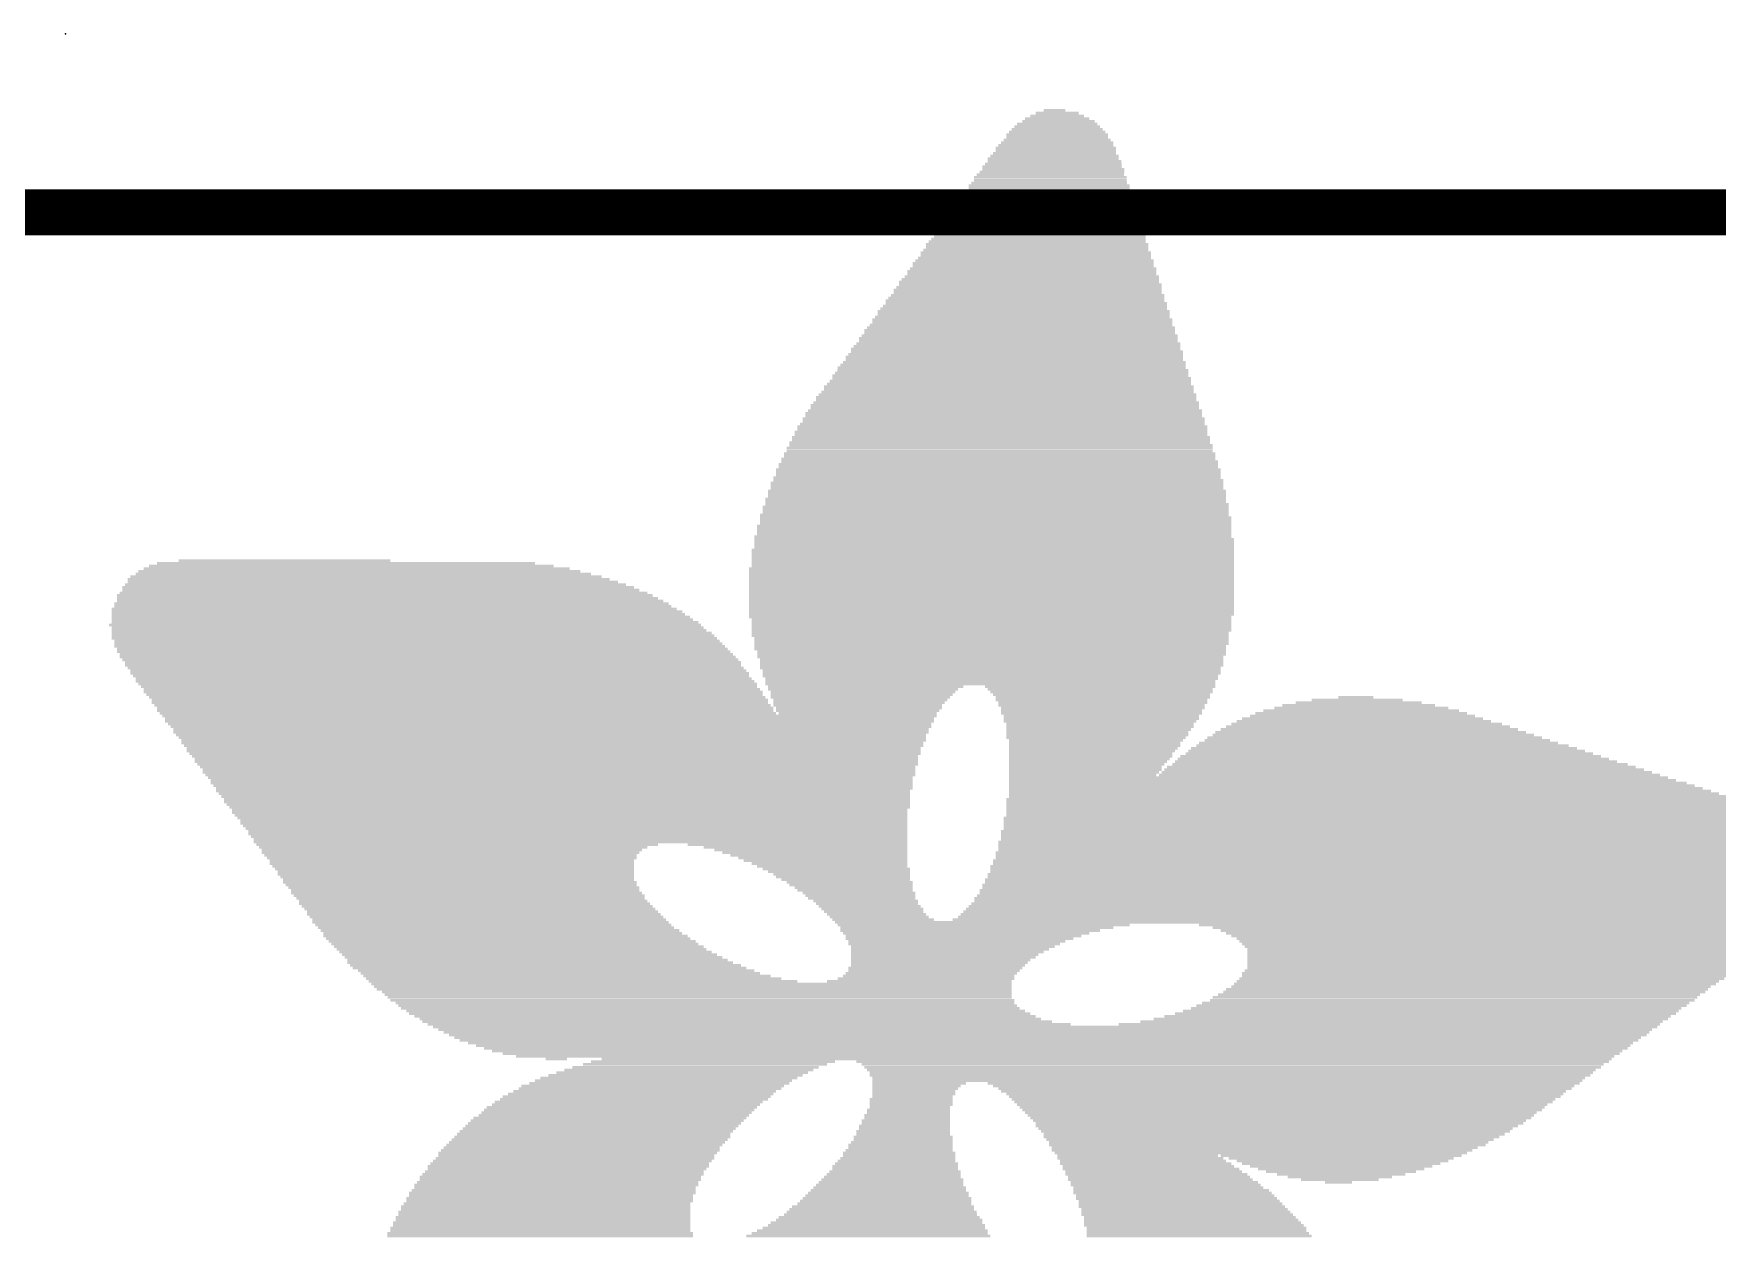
# Model space of a CAD drawing. Extents: x -30 to 87, y -20 to 77.
# Drawn here: x 1.179 to 5.969, y 6.864 to 10.287 of the extents above; entities that cross this region are included whole.
import ezdxf

# ---------------------------------------------------------------- set-up
doc = ezdxf.new("R2010")
doc.units = 0
for name, color, linetype in [('21', 40, 'CONTINUOUS'), ('23', 53, 'CONTINUOUS'), ('47', 253, 'CONTINUOUS')]:
    doc.layers.add(name, color=color, linetype=linetype)

# ---------------------------------------------------------------- blocks, each defined once
blk = doc.blocks.new('RECT')
blk.add_solid([(-0.5, -0.5), (0.5, -0.5), (-0.5, 0.5), (0.5, 0.5)])

msp = doc.modelspace()

# ---------------------------------------------------------------- linework, layer by layer
at = {"layer": '23'}
msp.add_point((1.27, 10.287), dxfattribs=at)
at = {"layer": '47', "const_width": 0.13}
msp.add_lwpolyline([(42.672, 9.779), (-13.126, 9.779)], dxfattribs=at)

# ---------------------------------------------------------------- block references
at = {"layer": '21'}
for p, xscale, yscale in [((4.0907, 10.061), 0.1219, 0.0077), ((4.0831, 10.0686), 0.0609, 0.0076), ((4.0907, 10.0076), 0.2743, 0.0076), ((4.0907, 10.0152), 0.2591, 0.0076), ((4.0907, 10.0229), 0.2438, 0.0077), ((4.0907, 10.0305), 0.2286, 0.0076), ((4.0945, 10.0381), 0.2058, 0.0076), ((4.0907, 10.0457), 0.1829, 0.0076), ((4.0907, 10.0533), 0.1524, 0.0076), ((4.0869, 9.9619), 0.3429, 0.0076), ((4.0869, 9.9695), 0.3277, 0.0076), ((4.0907, 9.9771), 0.32, 0.0076), ((4.0907, 9.9848), 0.3048, 0.0077), ((4.0907, 10), 0.2896, 0.0076), ((4.0907, 9.9924), 0.2896, 0.0076), ((4.0793, 9.9162), 0.3887, 0.0076), ((4.0793, 9.9314), 0.3733, 0.0076), ((4.0831, 9.9238), 0.381, 0.0076), ((4.0831, 9.939), 0.3657, 0.0076), ((4.0831, 9.9466), 0.3505, 0.0077), ((4.0869, 9.9543), 0.3429, 0.0076), ((4.0678, 9.8628), 0.442, 0.0076), ((4.0716, 9.8781), 0.4343, 0.0076), ((4.0716, 9.8704), 0.4343, 0.0077), ((4.0716, 9.8857), 0.4191, 0.0076), ((4.0755, 9.8933), 0.4115, 0.0076), ((4.0755, 9.9085), 0.3963, 0.0077), ((4.0793, 9.9009), 0.4039, 0.0076), ((4.0602, 9.8247), 0.4876, 0.0076), ((4.0602, 9.8171), 0.4876, 0.0076), ((4.064, 9.8323), 0.48, 0.0077), ((4.064, 9.84), 0.4648, 0.0076), ((4.0678, 9.8552), 0.4572, 0.0076), ((4.0678, 9.8476), 0.4572, 0.0076), ((4.0488, 9.7714), 0.541, 0.0076), ((4.0526, 9.779), 0.5334, 0.0076), ((4.0526, 9.7942), 0.5182, 0.0077), ((4.0564, 9.7866), 0.5258, 0.0076), ((4.0564, 9.8019), 0.5106, 0.0076), ((4.0602, 9.8095), 0.503, 0.0076), ((4.0412, 9.7257), 0.5867, 0.0076), ((4.0412, 9.7409), 0.5715, 0.0076), ((4.045, 9.7333), 0.5791, 0.0076), ((4.045, 9.7485), 0.5639, 0.0076), ((4.0488, 9.7561), 0.5563, 0.0077), ((4.0488, 9.7638), 0.541, 0.0076), ((4.0297, 9.6723), 0.6401, 0.0076), ((4.0335, 9.6876), 0.6325, 0.0076), ((4.0335, 9.6799), 0.6325, 0.0077), ((4.0335, 9.6952), 0.6172, 0.0076), ((4.0373, 9.7028), 0.6096, 0.0076), ((4.0373, 9.718), 0.5943, 0.0077), ((4.0412, 9.7104), 0.6019, 0.0076), ((4.0221, 9.6342), 0.6858, 0.0076), ((4.0221, 9.6266), 0.6858, 0.0076), ((4.0259, 9.6418), 0.6782, 0.0077), ((4.0259, 9.6495), 0.663, 0.0076), ((4.0297, 9.6647), 0.6553, 0.0076), ((4.0297, 9.6571), 0.6553, 0.0076), ((4.0107, 9.5809), 0.7391, 0.0076), ((4.0145, 9.5885), 0.7315, 0.0076), ((4.0183, 9.5961), 0.7239, 0.0076), ((4.0183, 9.6114), 0.7086, 0.0076), ((4.0183, 9.6037), 0.7086, 0.0077), ((4.0221, 9.619), 0.701, 0.0076), ((3.9992, 9.5275), 0.7925, 0.0077), ((4.003, 9.5352), 0.7849, 0.0076), ((4.0069, 9.5428), 0.7773, 0.0076), ((4.0069, 9.558), 0.762, 0.0076), ((4.0069, 9.5504), 0.762, 0.0076), ((4.0107, 9.5656), 0.7544, 0.0077), ((4.0145, 9.5733), 0.7468, 0.0076), ((3.9916, 9.4818), 0.8382, 0.0076), ((3.9954, 9.4971), 0.8306, 0.0076), ((3.9954, 9.4894), 0.8306, 0.0077), ((3.9955, 9.5047), 0.8153, 0.0076), ((3.9992, 9.5123), 0.8077, 0.0076), ((4.003, 9.5199), 0.8001, 0.0076), ((3.984, 9.4437), 0.884, 0.0076), ((3.984, 9.4361), 0.884, 0.0076), ((3.9879, 9.4513), 0.8763, 0.0077), ((3.9878, 9.459), 0.861, 0.0076), ((3.9916, 9.4742), 0.8534, 0.0076), ((3.9916, 9.4666), 0.8534, 0.0076), ((3.9726, 9.3904), 0.9373, 0.0076), ((3.9764, 9.398), 0.9296, 0.0076), ((3.9802, 9.4056), 0.922, 0.0076), ((3.9802, 9.4209), 0.9068, 0.0076), ((3.9802, 9.4132), 0.9068, 0.0077), ((3.984, 9.4285), 0.8992, 0.0076), ((3.9611, 9.337), 0.9906, 0.0077), ((3.9649, 9.3447), 0.9829, 0.0076), ((3.9688, 9.3523), 0.9753, 0.0076), ((3.9688, 9.3675), 0.9601, 0.0076), ((3.9688, 9.3599), 0.9601, 0.0076), ((3.9726, 9.3751), 0.9525, 0.0077), ((3.9764, 9.3828), 0.9449, 0.0076), ((3.9536, 9.2913), 1.0363, 0.0076), ((3.9574, 9.2989), 1.0287, 0.0077), ((3.9574, 9.3142), 1.0135, 0.0076), ((3.9612, 9.3066), 1.0211, 0.0076), ((3.9612, 9.3218), 1.0059, 0.0076), ((3.9649, 9.3294), 0.9983, 0.0076), ((3.9459, 9.2532), 1.082, 0.0076), ((3.9459, 9.2456), 1.082, 0.0076), ((3.9497, 9.2608), 1.0744, 0.0077), ((3.9497, 9.2685), 1.0592, 0.0076), ((3.9535, 9.2837), 1.0516, 0.0076), ((3.9535, 9.2761), 1.0516, 0.0076), ((3.9383, 9.1923), 1.143, 0.0076), ((3.9383, 9.2075), 1.1278, 0.0076), ((3.9383, 9.1999), 1.1278, 0.0076), ((3.9421, 9.2151), 1.1202, 0.0076), ((3.9421, 9.2304), 1.1049, 0.0076), ((3.9421, 9.2227), 1.1049, 0.0077), ((3.9459, 9.238), 1.0972, 0.0076), ((3.9306, 9.1542), 1.1735, 0.0076), ((3.9306, 9.1466), 1.1735, 0.0077), ((3.9345, 9.1694), 1.1659, 0.0076), ((3.9345, 9.1618), 1.1659, 0.0076), ((3.9345, 9.177), 1.1506, 0.0076), ((3.9383, 9.1847), 1.143, 0.0077), ((3.9269, 9.1085), 1.2115, 0.0077), ((3.9269, 9.1008), 1.2115, 0.0076), ((3.9269, 9.1237), 1.1963, 0.0076), ((3.9306, 9.1161), 1.2039, 0.0076), ((3.9306, 9.1389), 1.1887, 0.0076), ((3.9306, 9.1313), 1.1887, 0.0076), ((3.9231, 9.0627), 1.2497, 0.0076), ((3.9231, 9.0551), 1.2497, 0.0076), ((3.9231, 9.078), 1.2345, 0.0076), ((3.9269, 9.0704), 1.2421, 0.0077), ((3.9269, 9.0932), 1.2269, 0.0076), ((3.9269, 9.0856), 1.2269, 0.0076), ((3.9192, 9.0094), 1.2878, 0.0076), ((3.9192, 9.0018), 1.2878, 0.0076), ((3.9193, 9.0246), 1.2725, 0.0076), ((3.9231, 9.017), 1.2801, 0.0076), ((3.9231, 9.0475), 1.2649, 0.0076), ((3.9231, 9.0399), 1.2649, 0.0076), ((3.9231, 9.0323), 1.2649, 0.0077), ((3.9154, 8.9637), 1.3106, 0.0076), ((3.9154, 8.9561), 1.3106, 0.0077), ((3.9192, 8.9865), 1.303, 0.0076), ((3.9192, 8.9789), 1.303, 0.0076), ((3.9192, 8.9713), 1.303, 0.0076), ((3.9192, 8.9942), 1.2878, 0.0077), ((3.9117, 8.918), 1.3335, 0.0077), ((3.9155, 8.9103), 1.3411, 0.0076), ((3.9155, 8.9408), 1.3259, 0.0076), ((3.9155, 8.9332), 1.3259, 0.0076), ((3.9155, 8.9256), 1.3259, 0.0076), ((3.9193, 8.9484), 1.3183, 0.0076), ((3.9078, 8.857), 1.3564, 0.0076), ((3.9116, 8.8875), 1.3488, 0.0076), ((3.9116, 8.8799), 1.3488, 0.0077), ((3.9116, 8.8722), 1.3488, 0.0076), ((3.9116, 8.8646), 1.3488, 0.0076), ((3.9155, 8.9027), 1.3411, 0.0076), ((3.9155, 8.8951), 1.3411, 0.0076), ((3.9078, 8.8189), 1.3716, 0.0076), ((3.9078, 8.8113), 1.3716, 0.0076), ((3.9116, 8.8494), 1.364, 0.0076), ((3.9116, 8.8418), 1.364, 0.0077), ((3.9116, 8.8341), 1.364, 0.0076), ((3.9116, 8.8265), 1.364, 0.0076), ((2.0981, 8.7656), 1.2115, 0.0077), ((2.0828, 8.7732), 1.1506, 0.0076), ((2.0676, 8.7808), 1.0744, 0.0076), ((1.8923, 8.7884), 0.602, 0.0076), ((3.904, 8.7656), 1.3792, 0.0077), ((3.9078, 8.8037), 1.3716, 0.0077), ((3.9078, 8.796), 1.3716, 0.0076), ((3.9078, 8.7884), 1.3716, 0.0076), ((3.9078, 8.7808), 1.3716, 0.0076), ((3.9078, 8.7732), 1.3716, 0.0076), ((2.1514, 8.7198), 1.425, 0.0076), ((2.1323, 8.7351), 1.3716, 0.0076), ((2.1438, 8.7275), 1.3945, 0.0077), ((2.1248, 8.7427), 1.3411, 0.0076), ((2.1171, 8.7503), 1.2954, 0.0076), ((2.1057, 8.7579), 1.2573, 0.0076), ((3.904, 8.7579), 1.3792, 0.0076), ((3.904, 8.7503), 1.3792, 0.0076), ((3.904, 8.7427), 1.3792, 0.0076), ((3.904, 8.7351), 1.3792, 0.0076), ((3.904, 8.7275), 1.3792, 0.0077), ((3.904, 8.7198), 1.3792, 0.0076), ((2.1971, 8.6665), 1.5774, 0.0076), ((2.1781, 8.6894), 1.524, 0.0077), ((2.1857, 8.6817), 1.5392, 0.0076), ((2.1933, 8.6741), 1.5544, 0.0076), ((2.1743, 8.697), 1.5011, 0.0076), ((2.159, 8.7122), 1.4554, 0.0076), ((2.1667, 8.7046), 1.4707, 0.0076), ((3.904, 8.7122), 1.3792, 0.0076), ((3.904, 8.7046), 1.3792, 0.0076), ((3.904, 8.697), 1.3792, 0.0076), ((3.904, 8.6894), 1.3792, 0.0077), ((3.904, 8.6817), 1.3792, 0.0076), ((3.904, 8.6741), 1.3792, 0.0076), ((3.904, 8.6665), 1.3792, 0.0076), ((2.2237, 8.6284), 1.6459, 0.0076), ((2.2047, 8.6513), 1.6078, 0.0077), ((2.2276, 8.6208), 1.6536, 0.0076), ((2.2124, 8.6436), 1.6231, 0.0076), ((2.2162, 8.636), 1.6307, 0.0076), ((2.2009, 8.6589), 1.585, 0.0076), ((3.904, 8.6589), 1.3792, 0.0076), ((3.904, 8.6513), 1.3792, 0.0077), ((3.904, 8.6436), 1.3792, 0.0076), ((3.904, 8.636), 1.3792, 0.0076), ((3.9002, 8.6284), 1.3716, 0.0076), ((3.904, 8.6208), 1.364, 0.0076), ((2.2352, 8.6055), 1.684, 0.0076), ((2.258, 8.5751), 1.7145, 0.0077), ((2.2352, 8.6132), 1.6688, 0.0077), ((2.2428, 8.5979), 1.684, 0.0076), ((2.2467, 8.5903), 1.6917, 0.0076), ((2.2543, 8.5827), 1.7069, 0.0076), ((3.904, 8.6132), 1.364, 0.0077), ((3.904, 8.6055), 1.364, 0.0076), ((3.904, 8.5979), 1.364, 0.0076), ((3.904, 8.5903), 1.364, 0.0076), ((3.9002, 8.5827), 1.3564, 0.0076), ((3.9002, 8.5751), 1.3564, 0.0077), ((2.2618, 8.5674), 1.7221, 0.0076), ((2.2695, 8.5598), 1.7222, 0.0076), ((2.2733, 8.5522), 1.7298, 0.0076), ((2.2771, 8.5446), 1.7374, 0.0076), ((2.2848, 8.537), 1.7373, 0.0077), ((2.2886, 8.5293), 1.7449, 0.0076), ((2.2962, 8.5217), 1.745, 0.0076), ((3.904, 8.5674), 1.3488, 0.0076), ((3.904, 8.5598), 1.3488, 0.0076), ((3.904, 8.5522), 1.3488, 0.0076), ((3.9002, 8.5446), 1.3411, 0.0076), ((3.9002, 8.537), 1.3411, 0.0077), ((3.904, 8.5293), 1.3335, 0.0076), ((3.904, 8.5217), 1.3335, 0.0076), ((2.3, 8.5141), 1.7526, 0.0076), ((2.3076, 8.5065), 1.7526, 0.0076), ((2.3152, 8.4989), 1.7526, 0.0077), ((2.3152, 8.4912), 1.7526, 0.0076), ((2.3228, 8.4836), 1.7526, 0.0076), ((2.3305, 8.476), 1.7526, 0.0076), ((3.9002, 8.5141), 1.3259, 0.0076), ((3.904, 8.5065), 1.3182, 0.0076), ((3.904, 8.4989), 1.3182, 0.0077), ((3.904, 8.4912), 1.3182, 0.0076), ((3.9002, 8.4836), 1.3106, 0.0076), ((3.904, 8.476), 1.303, 0.0076), ((2.3343, 8.4684), 1.7602, 0.0076), ((2.3381, 8.4608), 1.7526, 0.0077), ((2.3457, 8.4531), 1.7526, 0.0076), ((2.3495, 8.4455), 1.7602, 0.0076), ((2.3571, 8.4379), 1.7602, 0.0076), ((2.3609, 8.4303), 1.7526, 0.0076), ((3.904, 8.4684), 1.303, 0.0076), ((3.9002, 8.4608), 1.2954, 0.0077), ((3.904, 8.4531), 1.2878, 0.0076), ((3.9002, 8.4455), 1.2802, 0.0076), ((3.9002, 8.4379), 1.2802, 0.0076), ((3.5459, 8.4303), 0.5563, 0.0076), ((4.2126, 8.4303), 0.6554, 0.0076), ((2.3686, 8.4227), 1.7526, 0.0077), ((2.3724, 8.415), 1.7602, 0.0076), ((2.3762, 8.4074), 1.7526, 0.0076), ((2.3838, 8.3998), 1.7526, 0.0076), ((2.3914, 8.3922), 1.7526, 0.0076), ((2.3914, 8.3846), 1.7526, 0.0077), ((3.5382, 8.4227), 0.541, 0.0077), ((3.5382, 8.415), 0.5258, 0.0076), ((3.5344, 8.4074), 0.5182, 0.0076), ((3.5306, 8.3998), 0.5106, 0.0076), ((3.5307, 8.3922), 0.4953, 0.0076), ((3.5268, 8.3846), 0.4876, 0.0077), ((4.2126, 8.4227), 0.64, 0.0077), ((4.2164, 8.415), 0.6324, 0.0076), ((4.2164, 8.4074), 0.6172, 0.0076), ((4.2202, 8.3998), 0.6096, 0.0076), ((4.2164, 8.3922), 0.602, 0.0076), ((4.2202, 8.3846), 0.5944, 0.0077), ((4.948, 8.3846), 0.3581, 0.0077), ((4.9442, 8.3922), 0.2591, 0.0076), ((4.9403, 8.3998), 0.099, 0.0076), ((2.399, 8.3769), 1.7526, 0.0076), ((2.4067, 8.3693), 1.7526, 0.0076), ((2.4067, 8.3617), 1.7526, 0.0076), ((2.4143, 8.3541), 1.7526, 0.0076), ((2.6467, 8.3465), 2.2022, 0.0077), ((2.6467, 8.3388), 2.187, 0.0076), ((2.6467, 8.3312), 2.187, 0.0076), ((3.523, 8.3769), 0.48, 0.0076), ((3.5268, 8.3693), 0.4724, 0.0076), ((3.523, 8.3617), 0.4648, 0.0076), ((3.523, 8.3541), 0.4496, 0.0076), ((4.2164, 8.3769), 0.5868, 0.0076), ((4.2203, 8.3693), 0.5791, 0.0076), ((4.2165, 8.3617), 0.5715, 0.0076), ((4.2165, 8.3541), 0.5715, 0.0076), ((4.2164, 8.3465), 0.5562, 0.0077), ((4.2164, 8.3388), 0.5562, 0.0076), ((4.2126, 8.3312), 0.5486, 0.0076), ((4.9632, 8.3312), 0.7239, 0.0076), ((4.9594, 8.3388), 0.6858, 0.0076), ((4.9594, 8.3465), 0.6401, 0.0077), ((4.9556, 8.3541), 0.6019, 0.0076), ((4.9556, 8.3617), 0.5563, 0.0076), ((4.9556, 8.3693), 0.4953, 0.0076), ((4.948, 8.3769), 0.4343, 0.0076), ((2.6467, 8.3236), 2.1717, 0.0076), ((2.6505, 8.316), 2.164, 0.0076), ((2.6505, 8.3084), 2.1488, 0.0077), ((2.6505, 8.3007), 2.1488, 0.0076), ((2.6505, 8.2931), 2.1336, 0.0076), ((2.6543, 8.2855), 2.126, 0.0076), ((4.2126, 8.3236), 0.5334, 0.0076), ((4.2126, 8.316), 0.5334, 0.0076), ((4.2088, 8.3084), 0.5258, 0.0077), ((4.205, 8.3007), 0.5182, 0.0076), ((4.205, 8.2931), 0.5182, 0.0076), ((4.2012, 8.2855), 0.5105, 0.0076), ((4.9937, 8.2855), 0.9525, 0.0076), ((4.9898, 8.2931), 0.9144, 0.0076), ((4.9823, 8.3007), 0.8839, 0.0076), ((4.9784, 8.3084), 0.8458, 0.0077), ((4.9746, 8.316), 0.8078, 0.0076), ((4.9708, 8.3236), 0.7696, 0.0076), ((2.6581, 8.2779), 2.1184, 0.0076), ((2.6543, 8.2703), 2.1108, 0.0077), ((2.6582, 8.2626), 2.1031, 0.0076), ((2.6582, 8.255), 2.0879, 0.0076), ((2.6582, 8.2474), 2.0879, 0.0076), ((2.662, 8.2398), 2.0803, 0.0076), ((4.2012, 8.2779), 0.4953, 0.0076), ((4.1974, 8.2703), 0.4877, 0.0077), ((4.1974, 8.2626), 0.4877, 0.0076), ((4.1936, 8.255), 0.4801, 0.0076), ((4.1898, 8.2474), 0.4725, 0.0076), ((4.1859, 8.2398), 0.4648, 0.0076), ((5.0356, 8.2398), 1.1583, 0.0076), ((5.028, 8.2474), 1.1277, 0.0076), ((5.0204, 8.255), 1.0973, 0.0076), ((5.0165, 8.2626), 1.0592, 0.0076), ((5.0051, 8.2703), 1.0211, 0.0077), ((5.0013, 8.2779), 0.983, 0.0076), ((2.6619, 8.2322), 2.065, 0.0077), ((2.6657, 8.2245), 2.0574, 0.0076), ((2.6657, 8.2169), 2.0574, 0.0076), ((2.6696, 8.2093), 2.0497, 0.0076), ((2.6696, 8.2017), 2.0345, 0.0076), ((2.6734, 8.1941), 2.0269, 0.0077), ((2.6734, 8.1864), 2.0269, 0.0076), ((4.1859, 8.2322), 0.4648, 0.0077), ((4.1821, 8.2245), 0.4572, 0.0076), ((4.1783, 8.2169), 0.4496, 0.0076), ((4.1745, 8.2093), 0.442, 0.0076), ((4.1707, 8.2017), 0.4344, 0.0076), ((4.1707, 8.1941), 0.4344, 0.0077), ((4.1669, 8.1864), 0.4267, 0.0076), ((5.0851, 8.1864), 1.3944, 0.0076), ((5.0775, 8.1941), 1.364, 0.0077), ((5.0699, 8.2017), 1.3335, 0.0076), ((5.066, 8.2093), 1.2954, 0.0076), ((5.0547, 8.2169), 1.2573, 0.0076), ((5.047, 8.2245), 1.2268, 0.0076), ((5.0394, 8.2322), 1.1963, 0.0077), ((2.6772, 8.1788), 2.0193, 0.0076), ((2.6772, 8.1712), 2.0041, 0.0076), ((2.681, 8.1636), 1.9964, 0.0076), ((2.681, 8.156), 1.9964, 0.0077), ((2.6848, 8.1483), 1.9888, 0.0076), ((2.6886, 8.1407), 1.9812, 0.0076), ((4.1631, 8.1788), 0.4191, 0.0076), ((4.8908, 8.1712), 1.8745, 0.0076), ((4.9022, 8.1636), 1.8974, 0.0076), ((4.9289, 8.1483), 1.9507, 0.0076), ((4.9403, 8.1407), 1.9736, 0.0076), ((4.9175, 8.156), 1.9279, 0.0077), ((5.0927, 8.1788), 1.425, 0.0076), ((2.6848, 8.1331), 1.9736, 0.0076), ((2.6886, 8.1255), 1.966, 0.0076), ((2.6924, 8.1179), 1.9584, 0.0077), ((2.6963, 8.1102), 1.9507, 0.0076), ((2.6963, 8.1026), 1.9507, 0.0076), ((2.7001, 8.095), 1.9431, 0.0076), ((4.9822, 8.1102), 2.0726, 0.0076), ((4.9937, 8.1026), 2.0955, 0.0076), ((5.0089, 8.095), 2.126, 0.0076), ((4.9632, 8.1255), 2.0193, 0.0076), ((4.9746, 8.1179), 2.0422, 0.0077), ((4.9518, 8.1331), 1.9965, 0.0076), ((2.7039, 8.0874), 1.9355, 0.0076), ((2.7039, 8.0798), 1.9203, 0.0077), ((2.7039, 8.0721), 1.9203, 0.0076), ((2.7077, 8.0645), 1.9127, 0.0076), ((2.7115, 8.0569), 1.905, 0.0076), ((2.7153, 8.0493), 1.8974, 0.0076), ((5.0546, 8.0569), 2.2326, 0.0076), ((5.0623, 8.0493), 2.2479, 0.0076), ((5.0203, 8.0874), 2.1488, 0.0076), ((5.0318, 8.0798), 2.1717, 0.0077), ((5.0394, 8.0721), 2.1869, 0.0076), ((5.0508, 8.0645), 2.2098, 0.0076), ((2.7153, 8.0417), 1.8974, 0.0077), ((2.7191, 8.034), 1.8898, 0.0076), ((2.7229, 8.0264), 1.8822, 0.0076), ((2.7267, 8.0188), 1.8746, 0.0076), ((2.7267, 8.0112), 1.8746, 0.0076), ((2.7306, 8.0036), 1.8669, 0.0077), ((2.7344, 7.9959), 1.8593, 0.0076), ((5.0775, 8.0188), 2.2936, 0.0076), ((5.0813, 8.0112), 2.3012, 0.0076), ((5.0813, 8.0036), 2.3012, 0.0077), ((5.0851, 7.9959), 2.3088, 0.0076), ((5.0661, 8.0417), 2.2555, 0.0077), ((5.0737, 8.034), 2.2707, 0.0076), ((5.0775, 8.0264), 2.2784, 0.0076), ((2.7344, 7.9883), 1.8593, 0.0076), ((2.3838, 7.9807), 1.143, 0.0076), ((2.3723, 7.9731), 1.1049, 0.0076), ((2.3685, 7.9655), 1.0821, 0.0077), ((2.3647, 7.9578), 1.0745, 0.0076), ((2.3647, 7.9502), 1.0591, 0.0076), ((3.3516, 7.9807), 0.6249, 0.0076), ((3.3744, 7.9731), 0.5792, 0.0076), ((3.3897, 7.9655), 0.5487, 0.0077), ((3.4011, 7.9578), 0.5258, 0.0076), ((3.4125, 7.9502), 0.503, 0.0076), ((5.0851, 7.9578), 2.3394, 0.0076), ((5.0889, 7.9502), 2.347, 0.0076), ((5.085, 7.9883), 2.3241, 0.0076), ((5.085, 7.9807), 2.3241, 0.0076), ((5.0889, 7.9731), 2.3318, 0.0076), ((5.0889, 7.9655), 2.3318, 0.0077), ((2.3685, 7.9426), 1.0515, 0.0076), ((2.3685, 7.935), 1.0363, 0.0076), ((2.3685, 7.9274), 1.0363, 0.0077), ((2.3723, 7.9197), 1.0287, 0.0076), ((2.3761, 7.9121), 1.0211, 0.0076), ((2.38, 7.9045), 1.0134, 0.0076), ((3.424, 7.9426), 0.4801, 0.0076), ((3.4316, 7.935), 0.4649, 0.0076), ((3.443, 7.9274), 0.442, 0.0077), ((3.4506, 7.9197), 0.4268, 0.0076), ((3.4621, 7.9121), 0.4191, 0.0076), ((3.4697, 7.9045), 0.4039, 0.0076), ((5.0813, 7.9197), 2.3622, 0.0076), ((5.0813, 7.9121), 2.3622, 0.0076), ((5.0851, 7.9045), 2.3698, 0.0076), ((5.0851, 7.935), 2.3546, 0.0076), ((5.0851, 7.9274), 2.3546, 0.0077), ((5.0889, 7.9426), 2.347, 0.0076), ((2.38, 7.8969), 1.0134, 0.0076), ((2.3838, 7.8893), 1.0058, 0.0077), ((2.3876, 7.8816), 0.9982, 0.0076), ((2.3914, 7.874), 1.0058, 0.0076), ((2.3952, 7.8664), 0.9982, 0.0076), ((2.4028, 7.8588), 0.9983, 0.0076), ((2.4067, 7.8512), 0.9906, 0.0077), ((3.4773, 7.8969), 0.3886, 0.0076), ((3.4811, 7.8893), 0.381, 0.0077), ((3.4887, 7.8816), 0.3658, 0.0076), ((3.5002, 7.874), 0.3581, 0.0076), ((3.504, 7.8664), 0.3505, 0.0076), ((3.5116, 7.8588), 0.3353, 0.0076), ((3.5154, 7.8512), 0.3277, 0.0077), ((5.0661, 7.8512), 2.3927, 0.0077), ((5.0699, 7.8664), 2.3851, 0.0076), ((5.0699, 7.8588), 2.3851, 0.0076), ((5.0775, 7.8816), 2.3851, 0.0076), ((5.0775, 7.874), 2.3851, 0.0076), ((5.0813, 7.8969), 2.3774, 0.0076), ((5.0813, 7.8893), 2.3774, 0.0077), ((2.4105, 7.8435), 0.9982, 0.0076), ((2.4181, 7.8359), 0.9982, 0.0076), ((2.4219, 7.8283), 0.9906, 0.0076), ((2.4295, 7.8207), 0.9906, 0.0076), ((2.4333, 7.8131), 0.9982, 0.0077), ((2.4409, 7.8054), 0.9983, 0.0076), ((3.5268, 7.8435), 0.32, 0.0076), ((3.5306, 7.8359), 0.3124, 0.0076), ((3.5344, 7.8283), 0.3048, 0.0076), ((3.5459, 7.8207), 0.2971, 0.0076), ((3.5497, 7.8131), 0.2895, 0.0077), ((3.5573, 7.8054), 0.2896, 0.0076), ((5.0394, 7.8054), 2.4003, 0.0076), ((5.0469, 7.8131), 2.4003, 0.0077), ((5.0547, 7.8283), 2.4003, 0.0076), ((5.0547, 7.8207), 2.4003, 0.0076), ((5.0585, 7.8359), 2.3927, 0.0076), ((5.0661, 7.8435), 2.3927, 0.0076), ((2.4486, 7.7978), 0.9982, 0.0076), ((2.4562, 7.7902), 0.9982, 0.0076), ((2.46, 7.7826), 1.0058, 0.0076), ((2.4676, 7.775), 1.0058, 0.0077), ((2.4752, 7.7673), 1.0059, 0.0076), ((2.479, 7.7597), 1.0135, 0.0076), ((3.5649, 7.7978), 0.2896, 0.0076), ((3.5687, 7.7902), 0.282, 0.0076), ((3.5764, 7.7826), 0.2819, 0.0076), ((3.584, 7.775), 0.2819, 0.0077), ((3.5954, 7.7673), 0.2896, 0.0076), ((4.8298, 7.7597), 2.7432, 0.0076), ((5.0013, 7.7673), 2.4155, 0.0076), ((5.0127, 7.775), 2.408, 0.0077), ((5.0204, 7.7826), 2.4079, 0.0076), ((5.028, 7.7902), 2.4079, 0.0076), ((5.0356, 7.7978), 2.4079, 0.0076), ((2.4867, 7.7521), 1.0135, 0.0076), ((2.4943, 7.7445), 1.0134, 0.0076), ((2.5057, 7.7369), 1.0211, 0.0077), ((2.5133, 7.7292), 1.0211, 0.0076), ((2.521, 7.7216), 1.0363, 0.0076), ((2.5286, 7.714), 1.0363, 0.0076), ((3.8811, 7.7521), 0.8306, 0.0076), ((3.8621, 7.7445), 0.7772, 0.0076), ((3.8431, 7.7369), 0.7391, 0.0077), ((3.8316, 7.7292), 0.701, 0.0076), ((3.824, 7.7216), 0.6706, 0.0076), ((3.8126, 7.714), 0.6477, 0.0076), ((5.3441, 7.7521), 1.6993, 0.0076), ((5.3594, 7.7445), 1.6536, 0.0076), ((5.3632, 7.7369), 1.6154, 0.0077), ((5.367, 7.7292), 1.5926, 0.0076), ((5.3708, 7.7216), 1.5697, 0.0076), ((5.3708, 7.714), 1.5393, 0.0076), ((2.54, 7.7064), 1.044, 0.0076), ((2.5476, 7.6988), 1.0439, 0.0077), ((2.5591, 7.6911), 1.0515, 0.0076), ((2.5667, 7.6835), 1.0516, 0.0076), ((2.5781, 7.6759), 1.0592, 0.0076), ((2.5895, 7.6683), 1.0668, 0.0076), ((2.601, 7.6607), 1.0744, 0.0077), ((3.8049, 7.7064), 0.6172, 0.0076), ((3.7973, 7.6988), 0.602, 0.0077), ((3.7935, 7.6911), 0.5792, 0.0076), ((3.7859, 7.6835), 0.5639, 0.0076), ((3.7706, 7.6683), 0.5334, 0.0076), ((3.7668, 7.6607), 0.5258, 0.0077), ((3.7783, 7.6759), 0.5487, 0.0076), ((5.3708, 7.7064), 1.524, 0.0076), ((5.3708, 7.6988), 1.5087, 0.0077), ((5.367, 7.6911), 1.4859, 0.0076), ((5.367, 7.6835), 1.4707, 0.0076), ((5.3632, 7.6759), 1.463, 0.0076), ((5.3556, 7.6683), 1.4478, 0.0076), ((5.3518, 7.6607), 1.4402, 0.0077), ((2.6124, 7.653), 1.082, 0.0076), ((2.62, 7.6454), 1.0973, 0.0076), ((2.6353, 7.6378), 1.1125, 0.0076), ((2.6467, 7.6302), 1.1202, 0.0076), ((2.6658, 7.6226), 1.1277, 0.0077), ((2.6772, 7.6149), 1.1354, 0.0076), ((3.7326, 7.6149), 0.4877, 0.0076), ((3.744, 7.6302), 0.4953, 0.0076), ((3.7402, 7.6226), 0.4877, 0.0077), ((3.7592, 7.653), 0.5106, 0.0076), ((3.7554, 7.6454), 0.503, 0.0076), ((3.7516, 7.6378), 0.4953, 0.0076), ((5.3099, 7.6149), 1.3868, 0.0076), ((5.3213, 7.6226), 1.3944, 0.0077), ((5.3289, 7.6302), 1.3945, 0.0076), ((5.3441, 7.653), 1.4249, 0.0076), ((5.3403, 7.6454), 1.4173, 0.0076), ((5.3365, 7.6378), 1.4097, 0.0076), ((2.6962, 7.6073), 1.1582, 0.0076), ((2.7153, 7.5997), 1.1811, 0.0076), ((2.7419, 7.5921), 1.2192, 0.0076), ((3.0506, 7.5845), 1.8211, 0.0077), ((3.0544, 7.5768), 1.8135, 0.0076), ((3.0582, 7.5692), 1.8059, 0.0076), ((3.6983, 7.5921), 0.5257, 0.0076), ((3.7173, 7.5997), 0.503, 0.0076), ((3.725, 7.6073), 0.4877, 0.0076), ((5.2565, 7.5692), 1.3716, 0.0076), ((5.268, 7.5768), 1.364, 0.0076), ((5.2794, 7.5845), 1.3716, 0.0077), ((5.287, 7.5921), 1.3716, 0.0076), ((5.2984, 7.5997), 1.3793, 0.0076), ((5.3061, 7.6073), 1.3792, 0.0076), ((3.0657, 7.5616), 1.7907, 0.0076), ((3.0696, 7.554), 1.783, 0.0076), ((3.0734, 7.5464), 1.7754, 0.0077), ((3.0811, 7.5387), 1.7755, 0.0076), ((3.0887, 7.5311), 1.7603, 0.0076), ((3.0963, 7.5235), 1.7602, 0.0076), ((3.1039, 7.5159), 1.7602, 0.0076), ((5.1689, 7.5159), 1.3944, 0.0076), ((5.1841, 7.5235), 1.3945, 0.0076), ((5.1956, 7.5311), 1.3868, 0.0076), ((5.2146, 7.5387), 1.3792, 0.0076), ((5.2222, 7.5464), 1.3793, 0.0077), ((5.2337, 7.554), 1.3716, 0.0076), ((5.2489, 7.5616), 1.3716, 0.0076), ((3.1191, 7.5083), 1.7602, 0.0077), ((3.1305, 7.5006), 1.7679, 0.0076), ((3.1458, 7.493), 1.7678, 0.0076), ((3.1611, 7.4854), 1.7679, 0.0076), ((3.1801, 7.4778), 1.7907, 0.0076), ((3.2144, 7.4702), 1.8288, 0.0077), ((5.0356, 7.4702), 1.5393, 0.0077), ((5.0699, 7.4778), 1.4859, 0.0076), ((5.0965, 7.4854), 1.463, 0.0076), ((5.1156, 7.493), 1.4402, 0.0076), ((5.1385, 7.5006), 1.4249, 0.0076), ((5.1536, 7.5083), 1.4097, 0.0077), ((4.0564, 7.4625), 3.4824, 0.0076), ((4.0564, 7.4549), 3.4518, 0.0076), ((4.0602, 7.4473), 3.429, 0.0076), ((4.064, 7.4397), 3.4062, 0.0076), ((4.064, 7.4321), 3.3756, 0.0077), ((4.0678, 7.4244), 3.3528, 0.0076), ((4.0716, 7.4168), 3.3147, 0.0076), ((4.0793, 7.4092), 3.2843, 0.0076), ((4.0869, 7.4016), 3.2537, 0.0076), ((4.0907, 7.394), 3.2156, 0.0077), ((4.1021, 7.3863), 3.1776, 0.0076), ((4.1135, 7.3787), 3.1242, 0.0076), ((2.6658, 7.3711), 0.0609, 0.0076), ((3.0049, 7.3254), 0.7239, 0.0076), ((3.0238, 7.333), 0.7163, 0.0076), ((3.043, 7.3406), 0.7087, 0.0076), ((3.062, 7.3482), 0.701, 0.0076), ((3.0887, 7.3559), 0.6935, 0.0077), ((3.1115, 7.3635), 0.6934, 0.0076), ((4.2317, 7.3711), 2.8727, 0.0076), ((4.5898, 7.3635), 2.1412, 0.0076), ((4.5898, 7.3559), 2.1108, 0.0077), ((4.5898, 7.3482), 2.0955, 0.0076), ((4.586, 7.3406), 2.0726, 0.0076), ((4.586, 7.333), 2.0574, 0.0076), ((4.5822, 7.3254), 2.0498, 0.0076), ((2.9172, 7.2797), 0.7468, 0.0077), ((2.9325, 7.2873), 0.7467, 0.0076), ((2.9401, 7.2949), 0.7467, 0.0076), ((2.9591, 7.3025), 0.7392, 0.0076), ((2.9706, 7.3101), 0.7315, 0.0076), ((2.9858, 7.3178), 0.7315, 0.0077), ((3.6868, 7.2873), 0.2438, 0.0076), ((3.683, 7.2797), 0.2362, 0.0077), ((4.5784, 7.3178), 2.0269, 0.0077), ((4.5746, 7.3101), 2.0193, 0.0076), ((3.6983, 7.3025), 0.2667, 0.0076), ((3.6907, 7.2949), 0.2515, 0.0076), ((4.7346, 7.3025), 1.684, 0.0076), ((4.7346, 7.2949), 1.6535, 0.0076), ((4.7384, 7.2873), 1.6307, 0.0076), ((4.7346, 7.2797), 1.6078, 0.0077), ((2.8524, 7.2339), 0.7696, 0.0076), ((2.8639, 7.2416), 0.762, 0.0077), ((2.8715, 7.2492), 0.762, 0.0076), ((2.8867, 7.2568), 0.762, 0.0076), ((2.8943, 7.2644), 0.762, 0.0076), ((2.9058, 7.272), 0.7544, 0.0076), ((3.6754, 7.2568), 0.2362, 0.0076), ((3.6754, 7.2492), 0.2362, 0.0076), ((3.6754, 7.2416), 0.2362, 0.0077), ((3.6716, 7.2339), 0.2286, 0.0076), ((3.683, 7.272), 0.2362, 0.0076), ((3.6792, 7.2644), 0.2286, 0.0076), ((4.7384, 7.272), 1.585, 0.0076), ((4.7384, 7.2644), 1.5697, 0.0076), ((4.7346, 7.2568), 1.5469, 0.0076), ((4.7346, 7.2492), 1.5316, 0.0076), ((4.7308, 7.2416), 1.5087, 0.0077), ((4.7308, 7.2339), 1.4935, 0.0076), ((2.7953, 7.1806), 0.7772, 0.0076), ((2.8029, 7.1882), 0.7772, 0.0076), ((2.8105, 7.1958), 0.7772, 0.0076), ((2.8182, 7.2035), 0.7773, 0.0077), ((2.8296, 7.2111), 0.7696, 0.0076), ((2.8372, 7.2187), 0.7696, 0.0076), ((2.8448, 7.2263), 0.7696, 0.0076), ((3.6564, 7.1806), 0.2591, 0.0076), ((3.6602, 7.1958), 0.2515, 0.0076), ((3.6602, 7.1882), 0.2515, 0.0076), ((3.664, 7.2111), 0.2439, 0.0076), ((3.664, 7.2035), 0.2439, 0.0077), ((3.6678, 7.2263), 0.2362, 0.0076), ((3.6678, 7.2187), 0.2362, 0.0076), ((4.7308, 7.2263), 1.4783, 0.0076), ((4.727, 7.2187), 1.4555, 0.0076), ((4.727, 7.2111), 1.4401, 0.0076), ((4.727, 7.2035), 1.4249, 0.0077), ((4.7232, 7.1958), 1.4021, 0.0076), ((4.7232, 7.1882), 1.3869, 0.0076), ((4.7155, 7.1806), 1.3716, 0.0076), ((2.7534, 7.1349), 0.7849, 0.0076), ((2.761, 7.1425), 0.7848, 0.0076), ((2.7686, 7.1501), 0.7848, 0.0076), ((2.7724, 7.1577), 0.7772, 0.0076), ((2.7801, 7.1654), 0.7773, 0.0077), ((2.7877, 7.173), 0.7773, 0.0076), ((3.6487, 7.1349), 0.2896, 0.0076), ((3.6526, 7.1501), 0.2819, 0.0076), ((3.6526, 7.1425), 0.2819, 0.0076), ((3.6526, 7.1654), 0.2667, 0.0077), ((3.6526, 7.1577), 0.2667, 0.0076), ((3.6564, 7.173), 0.2591, 0.0076), ((4.7117, 7.173), 1.3488, 0.0076), ((4.7118, 7.1654), 1.3335, 0.0077), ((4.7079, 7.1577), 1.3106, 0.0076), ((4.7003, 7.1501), 1.2954, 0.0076), ((4.6965, 7.1425), 1.2725, 0.0076), ((4.6927, 7.1349), 1.2497, 0.0076), ((2.7191, 7.0892), 0.7925, 0.0077), ((2.7267, 7.1044), 0.7924, 0.0076), ((2.7229, 7.0968), 0.7848, 0.0076), ((2.7344, 7.112), 0.7925, 0.0076), ((2.7382, 7.1196), 0.7849, 0.0076), ((2.7458, 7.1273), 0.7849, 0.0077), ((3.6373, 7.0892), 0.3276, 0.0077), ((3.6411, 7.1044), 0.32, 0.0076), ((3.6411, 7.0968), 0.32, 0.0076), ((3.6411, 7.112), 0.3048, 0.0076), ((3.6449, 7.1273), 0.2972, 0.0077), ((3.6449, 7.1196), 0.2972, 0.0076), ((4.6889, 7.1273), 1.2421, 0.0077), ((4.6812, 7.1196), 1.2116, 0.0076), ((4.6736, 7.112), 1.1964, 0.0076), ((4.6698, 7.1044), 1.1734, 0.0076), ((4.3193, 7.0968), 0.4572, 0.0076), ((4.3269, 7.0892), 0.4724, 0.0077), ((4.8984, 7.0968), 0.6858, 0.0076), ((4.8984, 7.0892), 0.64, 0.0077), ((2.6848, 7.0434), 0.8001, 0.0076), ((2.6886, 7.0511), 0.7924, 0.0077), ((2.7001, 7.0663), 0.8001, 0.0076), ((2.6963, 7.0587), 0.7925, 0.0076), ((2.7039, 7.0739), 0.7925, 0.0076), ((2.7115, 7.0815), 0.7925, 0.0076), ((3.6259, 7.0434), 0.381, 0.0076), ((3.6297, 7.0511), 0.3734, 0.0077), ((3.6297, 7.0663), 0.3581, 0.0076), ((3.6297, 7.0587), 0.3581, 0.0076), ((3.6335, 7.0739), 0.3505, 0.0076), ((3.6335, 7.0815), 0.3353, 0.0076), ((4.3345, 7.0815), 0.4724, 0.0076), ((4.3422, 7.0739), 0.4877, 0.0076), ((4.3498, 7.0663), 0.4877, 0.0076), ((4.3574, 7.0587), 0.5029, 0.0076), ((4.365, 7.0511), 0.503, 0.0077), ((4.3726, 7.0434), 0.5182, 0.0076), ((4.9022, 7.0815), 0.602, 0.0076), ((4.8984, 7.0739), 0.5638, 0.0076), ((4.8984, 7.0663), 0.5182, 0.0076), ((4.8984, 7.0587), 0.4724, 0.0076), ((4.8984, 7.0511), 0.4268, 0.0077), ((4.8984, 7.0434), 0.3658, 0.0076), ((2.6543, 6.9901), 0.8154, 0.0076), ((2.6582, 6.9977), 0.8077, 0.0076), ((2.662, 7.0053), 0.8001, 0.0076), ((2.6658, 7.013), 0.8077, 0.0077), ((2.6696, 7.0206), 0.8001, 0.0076), ((2.6772, 7.0358), 0.8001, 0.0076), ((2.6772, 7.0282), 0.8001, 0.0076), ((3.6106, 6.9901), 0.4572, 0.0076), ((3.6106, 6.9977), 0.442, 0.0076), ((3.6145, 7.0053), 0.4343, 0.0076), ((3.6145, 7.013), 0.4191, 0.0077), ((3.6183, 7.0206), 0.4115, 0.0076), ((3.6221, 7.0282), 0.4039, 0.0076), ((3.6221, 7.0358), 0.3887, 0.0076), ((4.3803, 7.0358), 0.5181, 0.0076), ((4.3841, 7.0282), 0.5257, 0.0076), ((4.3955, 7.0206), 0.5334, 0.0076), ((4.3993, 7.013), 0.541, 0.0077), ((4.4069, 7.0053), 0.541, 0.0076), ((4.4146, 6.9977), 0.5563, 0.0076), ((4.4184, 6.9901), 0.5639, 0.0076), ((4.8946, 7.0358), 0.2972, 0.0076), ((4.8946, 7.0282), 0.221, 0.0076), ((4.8908, 7.0206), 0.0762, 0.0076), ((2.6353, 6.952), 0.8229, 0.0076), ((2.6353, 6.9444), 0.8229, 0.0076), ((2.6391, 6.9596), 0.8153, 0.0076), ((2.6467, 6.9748), 0.8154, 0.0077), ((2.6467, 6.9672), 0.8154, 0.0076), ((2.6505, 6.9825), 0.8078, 0.0076), ((3.5916, 6.9444), 0.5258, 0.0076), ((3.5954, 6.952), 0.5182, 0.0076), ((3.5992, 6.9596), 0.4953, 0.0076), ((3.603, 6.9672), 0.4876, 0.0076), ((3.6068, 6.9748), 0.48, 0.0077), ((3.6068, 6.9825), 0.4648, 0.0076), ((4.426, 6.9825), 0.5639, 0.0076), ((4.4298, 6.9748), 0.5715, 0.0077), ((4.4412, 6.9596), 0.5792, 0.0076), ((4.445, 6.952), 0.5868, 0.0076), ((4.4374, 6.9672), 0.5715, 0.0076), ((4.4527, 6.9444), 0.5867, 0.0076), ((2.6238, 6.9063), 0.8458, 0.0076), ((2.6238, 6.8986), 0.8458, 0.0077), ((2.6276, 6.9215), 0.8382, 0.0076), ((2.6276, 6.9139), 0.8382, 0.0076), ((2.6315, 6.9367), 0.8305, 0.0077), ((2.6315, 6.9291), 0.8305, 0.0076), ((3.5763, 6.8986), 0.6172, 0.0077), ((3.5763, 6.9063), 0.602, 0.0076), ((3.584, 6.9139), 0.5867, 0.0076), ((3.584, 6.9215), 0.5715, 0.0076), ((3.5878, 6.9291), 0.5487, 0.0076), ((3.5916, 6.9367), 0.541, 0.0077), ((4.4565, 6.9367), 0.5943, 0.0077), ((4.4603, 6.9291), 0.6019, 0.0076), ((4.4679, 6.9215), 0.602, 0.0076), ((4.4717, 6.9139), 0.6096, 0.0076), ((4.4755, 6.9063), 0.6172, 0.0076), ((4.4793, 6.8986), 0.6248, 0.0077), ((2.62, 6.8758), 0.8687, 0.0076), ((2.62, 6.8682), 0.8687, 0.0076), ((2.62, 6.891), 0.8534, 0.0076), ((2.62, 6.8834), 0.8534, 0.0076), ((3.5535, 6.8682), 0.6934, 0.0076), ((3.5573, 6.8758), 0.6706, 0.0076), ((3.5649, 6.8834), 0.6554, 0.0076), ((3.5687, 6.891), 0.6324, 0.0076), ((4.4869, 6.891), 0.6248, 0.0076), ((4.4869, 6.8834), 0.6248, 0.0076), ((4.4908, 6.8758), 0.6325, 0.0076), ((4.4946, 6.8682), 0.6401, 0.0076)]:
    msp.add_blockref('RECT', p, dxfattribs=dict(at, xscale=xscale, yscale=yscale))

doc.saveas('drawing.dxf')
